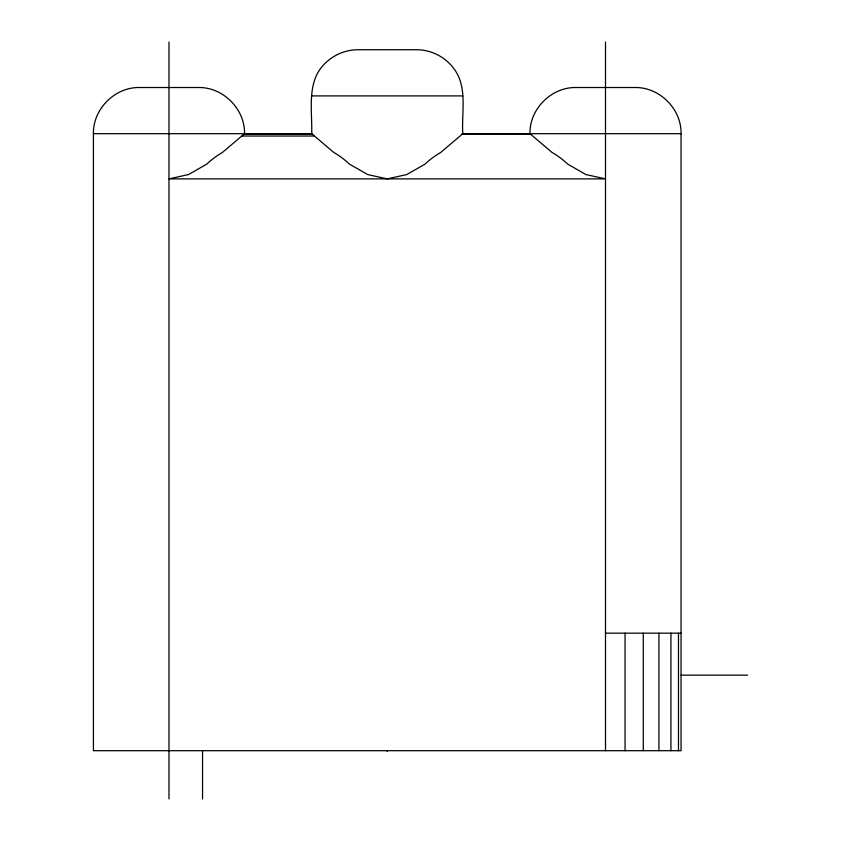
<?xml version="1.0" encoding="UTF-8"?>
<svg xmlns="http://www.w3.org/2000/svg" width="841" height="841" viewBox="0 0 841 841"><rect width="100%" height="100%" fill="white"/><g stroke="black" fill="none" stroke-linecap="round" stroke-linejoin="round"><path stroke-width="1.26" d="M93.425 133.687C92.909 109.004 114.923 87.001 139.595 87.517L198.36 87.517C223.044 87.001 245.057 109.004 244.531 133.687L222.402 152.473A101.803 84.1 -90 0 0 206.76 164.132L188.531 174.56L168.978 178.881L605.499 178.881L585.946 174.56L567.728 164.132A101.803 84.1 90 0 0 552.085 152.473L529.956 133.687C529.431 109.004 551.444 87.001 576.127 87.517L634.881 87.517C659.565 87.001 681.578 109.004 681.052 133.687L681.052 750.698L93.425 750.698L93.425 133.687L311.696 133.687L333.814 152.473A101.803 84.1 -90 0 1 349.467 164.132L367.685 174.56L387.238 178.881L406.792 174.56L425.02 164.132A101.803 84.1 -90 0 1 440.663 152.473L462.792 133.687L681.052 133.687M311.696 133.687C312.474 110.455 306.05 81.43 325.215 63.264C333.814 54.728 345.746 49.787 357.856 49.735L416.621 49.735C430.771 49.745 444.637 56.578 453.257 67.806C468.09 86.455 461.383 112.011 462.792 133.687M311.696 95.906L462.792 95.906M243.522 134.034L312.705 134.034M461.783 134.034L530.965 134.034M241.956 136.032L314.261 136.032M605.499 633.168L681.052 633.168M681.021 675.144L747.575 675.144M678.477 633.168L678.477 750.698M670.929 633.168L670.929 750.698M658.923 633.168L658.923 750.698M643.281 633.168L643.281 750.698M625.063 633.168L625.063 750.698M605.499 42.05L605.499 750.698M387.249 750.698L387.249 751.433M202.555 750.698L202.555 798.95M168.978 42.05L168.978 798.95"/></g></svg>
